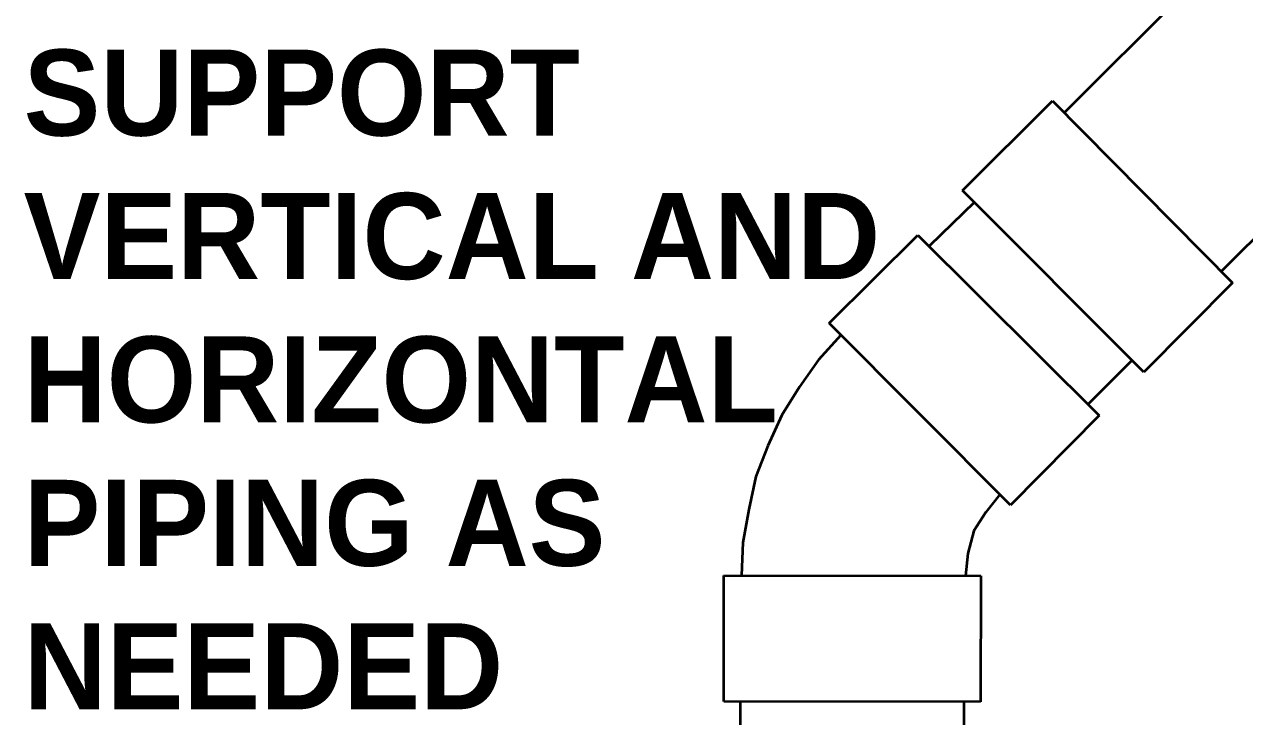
# Model space of a CAD drawing. Header units: inches. Extents: x 2025 to 34930, y -6955 to 4650.
# Drawn here: x 9585.7 to 9642.4, y -2816.9 to -2784.7 of the extents above; entities that cross this region are included whole.
import ezdxf

# ---------------------------------------------------------------- set-up
doc = ezdxf.new("R2010")
doc.units = ezdxf.units.IN
doc.header["$MEASUREMENT"] = 0
doc.layers.add('M-HVAC-EXHS-DUCT', color=3, linetype='Continuous', lineweight=50)
doc.layers.add('PDF-TEXT', color=7, linetype='Continuous', lineweight=35)
doc.styles.add('Century Gothic_B', font='GOTHICB.TTF', dxfattribs={"height": 6.659722})

# ---------------------------------------------------------------- blocks, each defined once
blk = doc.blocks.new('p detail 24')
at = {"layer": 'PDF-TEXT'}
for p, q in [((9634.022, -2788.781), (9644.285, -2778.55)), ((9629.303, -2792.39), (9633.475, -2788.232)), ((9633.475, -2788.232), (9641.845, -2796.684)), ((9637.728, -2800.842), (9629.303, -2792.39)), ((9629.85, -2792.939), (9627.765, -2794.963)), ((9644.262, -2793.236), (9641.353, -2796.136)), ((9623.101, -2798.572), (9627.218, -2794.469)), ((9627.218, -2794.469), (9635.643, -2802.866)), ((9641.845, -2796.684), (9637.728, -2800.842)), ((9631.526, -2807.024), (9623.101, -2798.572)), ((9623.648, -2799.121), (9622.605, -2800.27)), ((9622.605, -2800.27), (9621.726, -2801.529)), ((9637.181, -2800.293), (9635.096, -2802.372)), ((9621.726, -2801.529), (9620.902, -2802.842)), ((9620.902, -2802.842), (9620.242, -2804.266)), ((9635.643, -2802.866), (9631.526, -2807.024)), ((9620.242, -2804.266), (9619.692, -2805.69)), ((9619.692, -2805.69), (9619.361, -2807.224)), ((9631.034, -2806.53), (9630.375, -2807.351)), ((9619.361, -2807.224), (9619.084, -2808.758)), ((9630.375, -2807.351), (9629.826, -2808.227)), ((9629.826, -2808.227), (9629.55, -2809.268)), ((9619.084, -2808.758), (9619.027, -2810.292)), ((9629.55, -2809.268), (9629.439, -2810.309)), ((9618.196, -2816.154), (9618.205, -2810.291)), ((9618.205, -2810.291), (9630.151, -2810.31)), ((9630.151, -2810.31), (9630.141, -2816.173)), ((9630.141, -2816.173), (9618.196, -2816.154)), ((9618.963, -2816.155), (9618.914, -2846.02)), ((9629.326, -2846.037), (9629.374, -2816.172))]:
    blk.add_line(p, q, dxfattribs=at)
at = {"layer": 'PDF-TEXT', "insert": (9585.652, -2785.846), "char_height": 4, "width": 40.02886, "attachment_point": 1, "style": 'Century Gothic_B'}
blk.add_mtext('SUPPORT VERTICAL AND HORIZONTAL PIPING AS NEEDED', dxfattribs=at)

msp = doc.modelspace()

# ---------------------------------------------------------------- block references
at = {"layer": 'M-HVAC-EXHS-DUCT'}
msp.add_blockref('p detail 24', (0, 0), dxfattribs=at)

doc.saveas('drawing.dxf')
